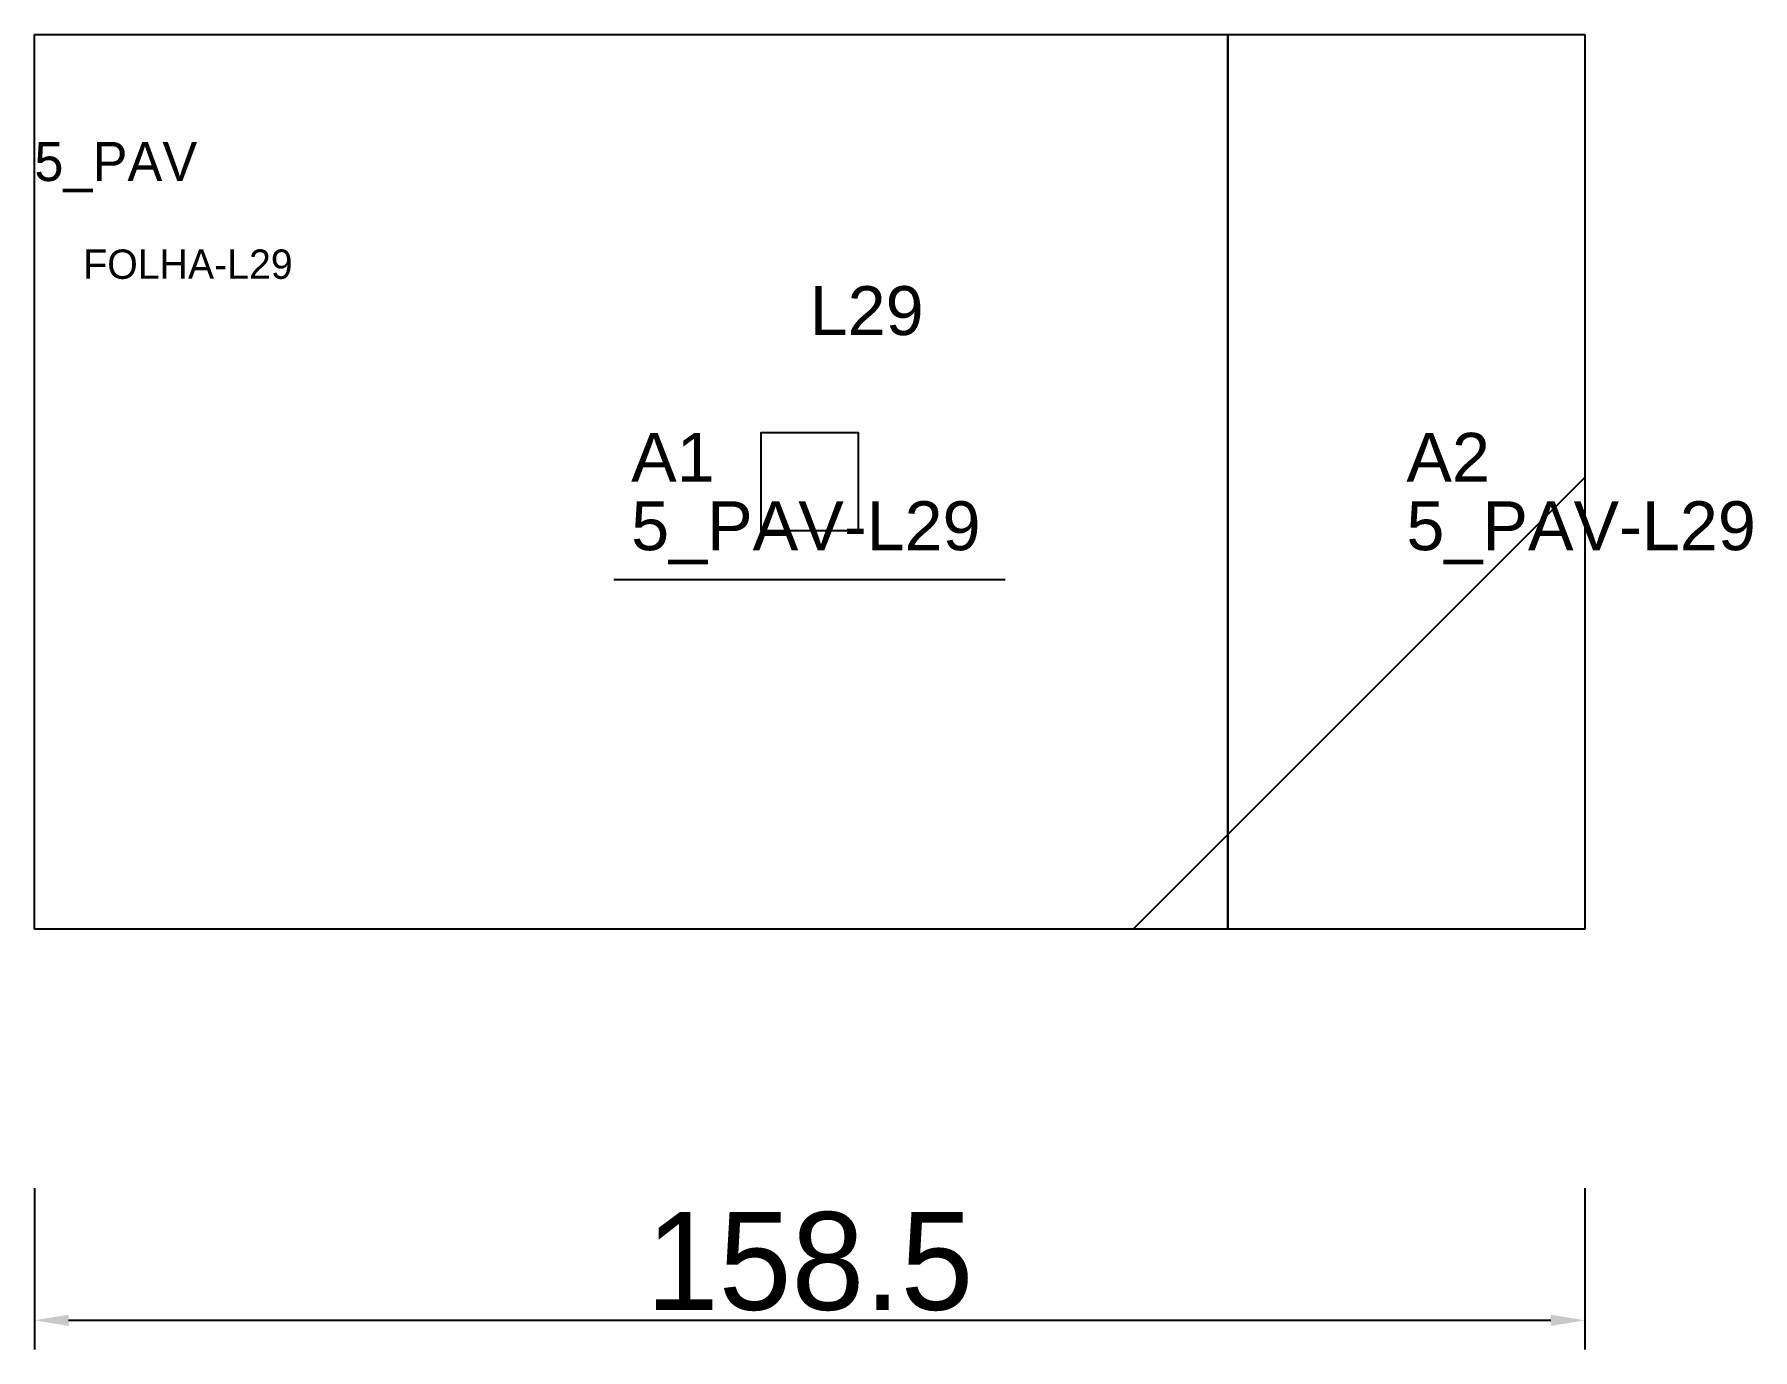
# Model space of a CAD drawing. Header units: metres. Extents: x 222 to 398, y 67 to 202.
import ezdxf

# ---------------------------------------------------------------- set-up
doc = ezdxf.new("R2010")
doc.units = ezdxf.units.M
for name, color, linetype in [('3', 3, 'CONTINUOUS'), ('AUX00', 7, 'CONTINUOUS'), ('COTA', 241, 'CONTINUOUS'), ('FOLHA', 255, 'CONTINUOUS'), ('Hachura', 251, 'CONTINUOUS'), ('NOMENCLATURA', 7, 'CONTINUOUS'), ('Nível', 160, 'CONTINUOUS'), ('Painéis', 200, 'CONTINUOUS'), ('Pilares', 5, 'CONTINUOUS'), ('SARR_2.2x7', 40, 'CONTINUOUS')]:
    doc.layers.add(name, color=color, linetype=linetype)
doc.styles.add('ARIAL', font='Arial.ttf')
doc.styles.add('STR_STANDARD', font='arial.ttf')
doc.dimstyles.new('EZ DXF', dxfattribs={"dimtxt": 10, "dimasz": 3.5, "dimexe": 3, "dimexo": 1.5, "dimgap": 1, "dimtad": 1, "dimdec": 1, "dimdsep": 46, "dimcen": 2.5, "dimazin": 3, "dimtfac": 1, "dimtmove": 0, "dimatfit": 3})

msp = doc.modelspace()

# ---------------------------------------------------------------- hatches: boundary and pattern name
at = {"layer": 'Hachura'}
h = msp.add_hatch(dxfattribs=at)
h.set_pattern_fill('ANSI31', scale=50)
h.paths.add_polyline_path([(222.2, 201.5), (380.7, 201.5), (380.7, 110), (222.2, 110)])
h = msp.add_hatch(dxfattribs=at)
h.set_pattern_fill('ANSI31', scale=50)
h.paths.add_polyline_path([(222.2, 201.5), (380.7, 201.5), (380.7, 110), (222.2, 110)])

# ---------------------------------------------------------------- linework, layer by layer
at = {"layer": '3'}
msp.add_lwpolyline([(344.2, 110), (344.2, 201.5)], close=True, dxfattribs=at)
msp.add_lwpolyline([(344.2, 110), (344.2, 201.5)], close=True, dxfattribs=at)
at = {"layer": 'Painéis', "color": 200}
for p, q in [((222.2, 201.5), (380.7, 201.5)), ((222.2, 110), (222.2, 201.5)), ((222.2, 201.5), (380.7, 201.5)), ((222.2, 110), (222.2, 201.5)), ((380.7, 201.5), (380.7, 110)), ((380.7, 201.5), (380.7, 110)), ((380.7, 110), (222.2, 110)), ((380.7, 110), (222.2, 110))]:
    msp.add_line(p, q, dxfattribs=at)
at = {"layer": 'Pilares'}
msp.add_lwpolyline([(296.45, 150.75), (306.45, 150.75), (306.45, 160.75), (296.45, 160.75)], close=True, dxfattribs=at)
msp.add_lwpolyline([(296.45, 150.75), (306.45, 150.75), (306.45, 160.75), (296.45, 160.75)], close=True, dxfattribs=at)
at = {"layer": 'SARR_2.2x7'}
msp.add_line((281.45, 145.75), (321.45, 145.75), dxfattribs=at)
msp.add_line((281.45, 145.75), (321.45, 145.75), dxfattribs=at)

# ---------------------------------------------------------------- texts
at = {"layer": '3', "style": 'STR_STANDARD'}
for s, p in [('A1', (283.2, 155.75)), ('A1', (283.2, 155.75)), ('A2', (362.45, 155.75)), ('A2', (362.45, 155.75))]:
    msp.add_text(s, height=5, dxfattribs=at).set_placement(p)
at = {"layer": 'AUX00', "style": 'STR_STANDARD'}
for p in [(283.2, 148.75), (283.2, 148.75), (362.45, 148.75), (362.45, 148.75)]:
    msp.add_text('5_PAV-L29', height=5, dxfattribs=at).set_placement(p)
at = {"layer": 'FOLHA'}
msp.add_text('FOLHA-L29', height=3, dxfattribs=at).set_placement((227.2, 176.5))
msp.add_text('FOLHA-L29', height=3, dxfattribs=at).set_placement((227.2, 176.5))
at = {"layer": 'NOMENCLATURA', "insert": (301.45, 175.75), "char_height": 5, "attachment_point": 1, "style": 'ARIAL'}
msp.add_mtext('L29', dxfattribs=at)
msp.add_mtext('L29', dxfattribs=at)
at = {"layer": 'Nível'}
msp.add_text('5_PAV', height=4, dxfattribs=at).set_placement((222.2, 186.5))
msp.add_text('5_PAV', height=4, dxfattribs=at).set_placement((222.2, 186.5))

# ---------------------------------------------------------------- dimensions: what is measured, and where the dimension line sits
at = {"layer": 'COTA'}
msp.add_linear_dim(base=(222.2, 70), p1=(222.2, 85), p2=(380.7, 85), dimstyle='EZ DXF', dxfattribs=at).render()
msp.add_linear_dim(base=(222.2, 70), p1=(222.2, 85), p2=(380.7, 85), dimstyle='EZ DXF', dxfattribs=at).render()

doc.saveas('drawing.dxf')
